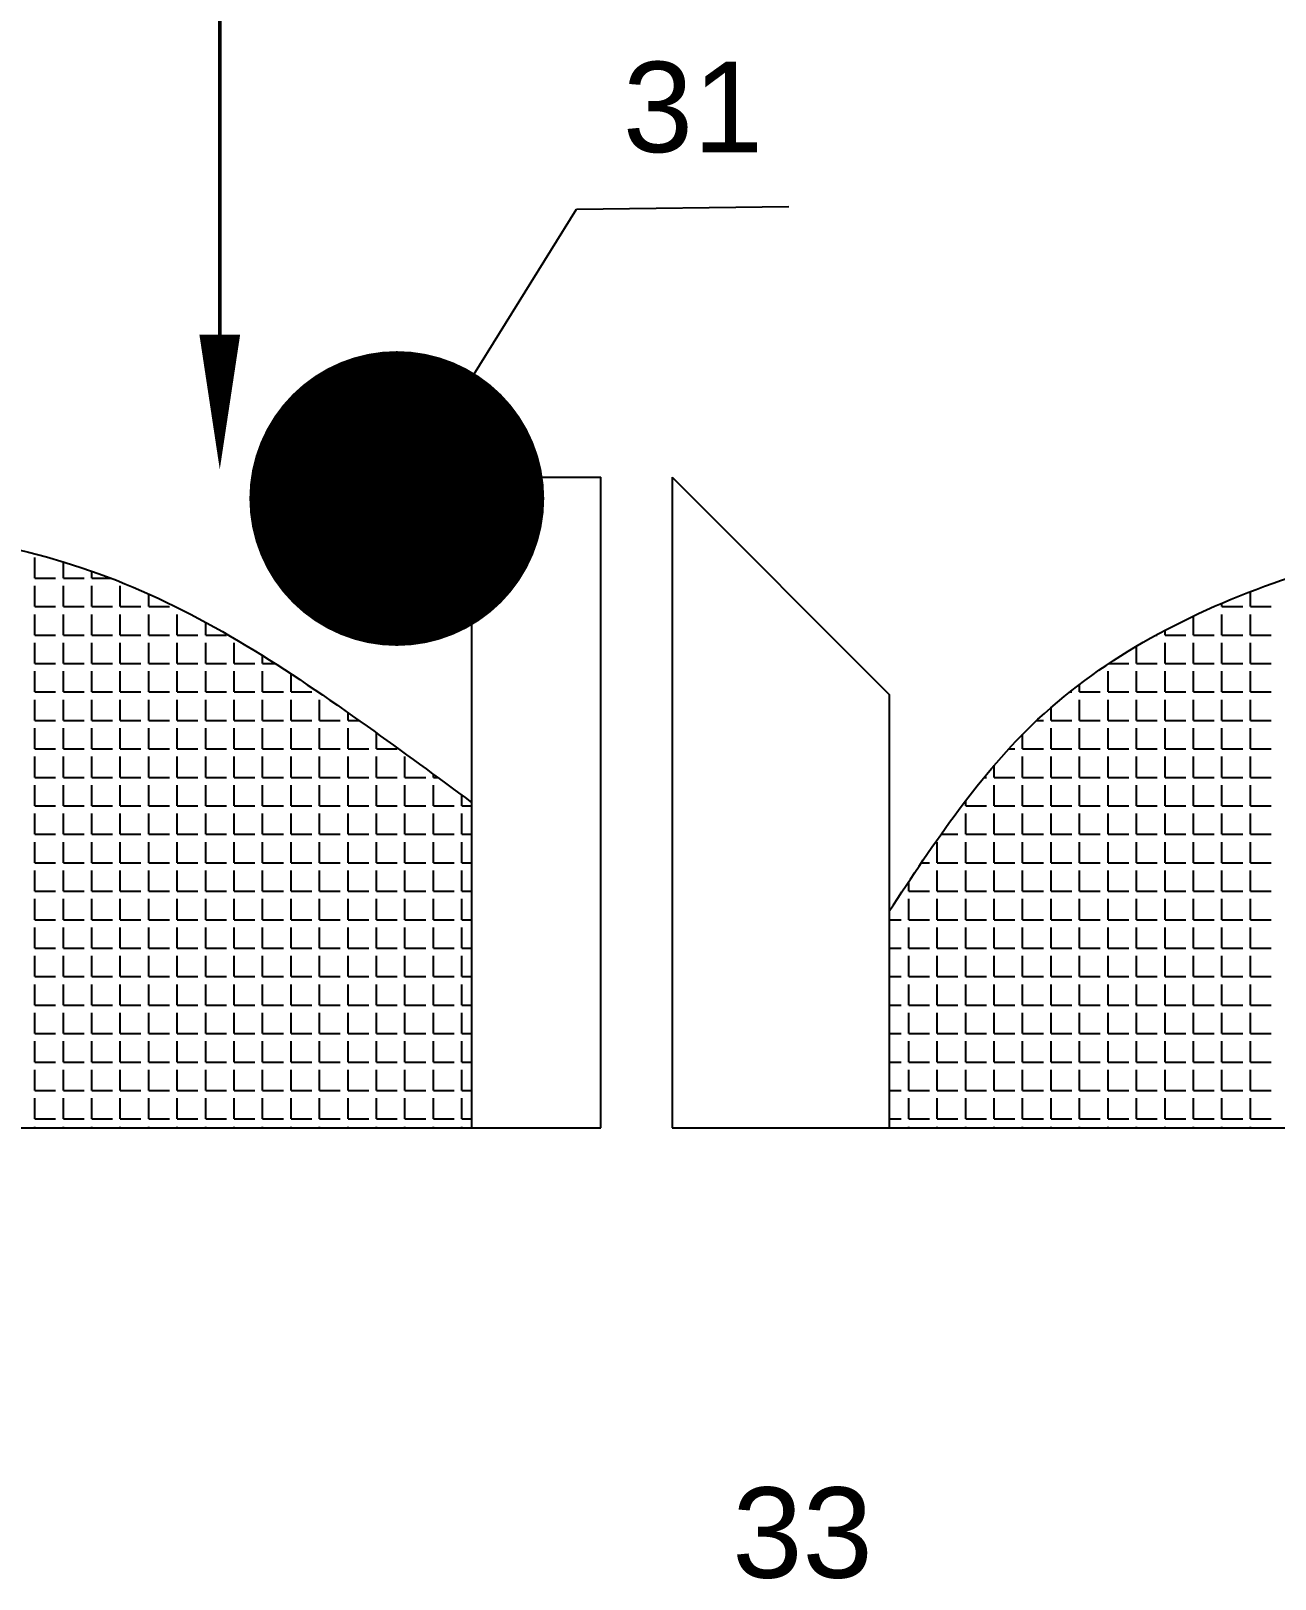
# Model space of a CAD drawing. Header units: millimetres. Extents: x 3322 to 3742, y 971 to 1565.
# Drawn here: x 3549.72 to 3581.37, y 1055.64 to 1095.03 of the extents above; entities that cross this region are included whole.
import ezdxf

# ---------------------------------------------------------------- set-up
doc = ezdxf.new("R2010")
doc.units = ezdxf.units.MM
doc.layers.add('设备', color=7, linetype='Continuous')
doc.layers.add('设备连接线', color=7, linetype='Continuous', lineweight=50)
doc.styles.get("Standard").update_dxf_attribs({"font": 'arial.ttf'})
doc.dimstyles.new('ISO-25', dxfattribs={"dimtxt": 2.5, "dimasz": 2.5, "dimexe": 1.25, "dimexo": 0.625, "dimtad": 1, "dimtxsty": 'Standard', "dimcen": 2.5, "dimadec": 0, "dimazin": 0, "dimtfac": 1, "dimtmove": 0, "dimatfit": 3, "dimfxl": 1, "dimarcsym": 0})

msp = doc.modelspace()

# ---------------------------------------------------------------- hatches: boundary and pattern name
at = {"layer": '设备'}
h = msp.add_hatch(color=256, dxfattribs=at)
edge = h.paths.add_edge_path()
edge.add_arc((3559.033, 1083.141), 0.167, 0, 360)

# ---------------------------------------------------------------- linework, layer by layer
at = {"layer": '设备', "ltscale": 0.5}
for p, q in [((3563.6, 1090.491), (3568.998, 1090.558)), ((3560.93, 1083.678), (3564.219, 1083.678))]:
    msp.add_line(p, q, dxfattribs=at)
at = {"layer": '设备'}
for p, q in [((3560.93, 1083.678), (3560.93, 1067.121)), ((3564.219, 1067.121), (3564.219, 1083.678)), ((3566.03, 1083.678), (3566.03, 1067.121)), ((3566.03, 1083.678), (3571.555, 1078.146)), ((3549.823, 1081.107), (3549.823, 1081.634)), ((3550.548, 1081.107), (3550.548, 1081.522)), ((3551.272, 1081.107), (3551.272, 1081.285)), ((3549.823, 1081.107), (3550.35, 1081.107)), ((3549.823, 1080.383), (3549.823, 1080.909)), ((3550.548, 1081.107), (3551.074, 1081.107)), ((3550.548, 1080.383), (3550.548, 1080.909)), ((3551.272, 1081.107), (3551.758, 1081.107)), ((3551.272, 1080.383), (3551.272, 1080.909)), ((3551.996, 1080.383), (3551.996, 1080.909)), ((3552.72, 1080.383), (3552.72, 1080.705)), ((3580.018, 1080.383), (3580.018, 1080.47)), ((3580.743, 1080.383), (3580.743, 1080.763)), ((3549.823, 1080.383), (3550.35, 1080.383)), ((3549.823, 1079.658), (3549.823, 1080.185)), ((3550.548, 1080.383), (3551.074, 1080.383)), ((3550.548, 1079.658), (3550.548, 1080.185)), ((3551.272, 1080.383), (3551.798, 1080.383)), ((3551.272, 1079.658), (3551.272, 1080.185)), ((3551.996, 1080.383), (3552.523, 1080.383)), ((3551.996, 1079.658), (3551.996, 1080.185)), ((3552.72, 1080.383), (3553.247, 1080.383)), ((3552.72, 1079.658), (3552.72, 1080.185)), ((3553.444, 1079.658), (3553.444, 1080.185)), ((3579.294, 1079.658), (3579.294, 1080.144)), ((3579.817, 1080.383), (3579.821, 1080.383)), ((3580.018, 1080.383), (3580.545, 1080.383)), ((3580.018, 1079.658), (3580.018, 1080.185)), ((3580.743, 1080.383), (3581.269, 1080.383)), ((3580.743, 1079.658), (3580.743, 1080.185)), ((3549.823, 1079.658), (3550.35, 1079.658)), ((3550.548, 1079.658), (3551.074, 1079.658)), ((3551.272, 1079.658), (3551.798, 1079.658)), ((3551.996, 1079.658), (3552.523, 1079.658)), ((3552.72, 1079.658), (3553.247, 1079.658)), ((3553.444, 1079.658), (3553.971, 1079.658)), ((3554.169, 1079.658), (3554.169, 1079.982)), ((3554.169, 1079.658), (3554.695, 1079.658)), ((3578.342, 1079.658), (3578.372, 1079.658)), ((3578.57, 1079.658), (3578.57, 1079.781)), ((3578.57, 1079.658), (3579.097, 1079.658)), ((3579.294, 1079.658), (3579.821, 1079.658)), ((3580.018, 1079.658), (3580.545, 1079.658)), ((3580.743, 1079.658), (3581.269, 1079.658)), ((3549.823, 1078.934), (3549.823, 1079.461)), ((3550.548, 1078.934), (3550.548, 1079.461)), ((3551.272, 1078.934), (3551.272, 1079.461)), ((3551.996, 1078.934), (3551.996, 1079.461)), ((3552.72, 1078.934), (3552.72, 1079.461)), ((3553.444, 1078.934), (3553.444, 1079.461)), ((3554.169, 1078.934), (3554.169, 1079.461)), ((3554.893, 1078.934), (3554.893, 1079.461)), ((3577.846, 1078.934), (3577.846, 1079.376)), ((3578.57, 1078.934), (3578.57, 1079.461)), ((3579.294, 1078.934), (3579.294, 1079.461)), ((3580.018, 1078.934), (3580.018, 1079.461)), ((3580.743, 1078.934), (3580.743, 1079.461)), ((3549.823, 1078.934), (3550.35, 1078.934)), ((3550.548, 1078.934), (3551.074, 1078.934)), ((3551.272, 1078.934), (3551.798, 1078.934)), ((3551.996, 1078.934), (3552.523, 1078.934)), ((3552.72, 1078.934), (3553.247, 1078.934)), ((3553.444, 1078.934), (3553.971, 1078.934)), ((3554.169, 1078.934), (3554.695, 1078.934)), ((3554.893, 1078.934), (3555.419, 1078.934)), ((3555.617, 1078.934), (3555.617, 1079.134)), ((3555.617, 1078.934), (3555.933, 1078.934)), ((3577.141, 1078.934), (3577.648, 1078.934)), ((3577.846, 1078.934), (3578.372, 1078.934)), ((3578.57, 1078.934), (3579.097, 1078.934)), ((3579.294, 1078.934), (3579.821, 1078.934)), ((3580.018, 1078.934), (3580.545, 1078.934)), ((3580.743, 1078.934), (3581.269, 1078.934)), ((3549.823, 1078.21), (3549.823, 1078.737)), ((3550.548, 1078.21), (3550.548, 1078.737)), ((3551.272, 1078.21), (3551.272, 1078.737)), ((3551.996, 1078.21), (3551.996, 1078.737)), ((3552.72, 1078.21), (3552.72, 1078.737)), ((3553.444, 1078.21), (3553.444, 1078.737)), ((3554.169, 1078.21), (3554.169, 1078.737)), ((3554.893, 1078.21), (3554.893, 1078.737)), ((3555.617, 1078.21), (3555.617, 1078.737)), ((3556.341, 1078.21), (3556.341, 1078.67)), ((3577.122, 1078.21), (3577.122, 1078.737)), ((3577.846, 1078.21), (3577.846, 1078.737)), ((3578.57, 1078.21), (3578.57, 1078.737)), ((3579.294, 1078.21), (3579.294, 1078.737)), ((3580.018, 1078.21), (3580.018, 1078.737)), ((3580.743, 1078.21), (3580.743, 1078.737)), ((3549.823, 1078.21), (3550.35, 1078.21)), ((3550.548, 1078.21), (3551.074, 1078.21)), ((3551.272, 1078.21), (3551.798, 1078.21)), ((3551.996, 1078.21), (3552.523, 1078.21)), ((3552.72, 1078.21), (3553.247, 1078.21)), ((3553.444, 1078.21), (3553.971, 1078.21)), ((3554.169, 1078.21), (3554.695, 1078.21)), ((3554.893, 1078.21), (3555.419, 1078.21)), ((3555.617, 1078.21), (3556.144, 1078.21)), ((3556.341, 1078.21), (3556.868, 1078.21)), ((3571.555, 1078.146), (3571.555, 1067.121)), ((3576.145, 1078.21), (3576.2, 1078.21)), ((3576.397, 1078.21), (3576.397, 1078.406)), ((3576.397, 1078.21), (3576.924, 1078.21)), ((3577.122, 1078.21), (3577.648, 1078.21)), ((3577.846, 1078.21), (3578.372, 1078.21)), ((3578.57, 1078.21), (3579.097, 1078.21)), ((3579.294, 1078.21), (3579.821, 1078.21)), ((3580.018, 1078.21), (3580.545, 1078.21)), ((3580.743, 1078.21), (3581.269, 1078.21)), ((3549.823, 1077.486), (3549.823, 1078.012)), ((3550.548, 1077.486), (3550.548, 1078.012)), ((3551.272, 1077.486), (3551.272, 1078.012)), ((3551.996, 1077.486), (3551.996, 1078.012)), ((3552.72, 1077.486), (3552.72, 1078.012)), ((3553.444, 1077.486), (3553.444, 1078.012)), ((3554.169, 1077.486), (3554.169, 1078.012)), ((3554.893, 1077.486), (3554.893, 1078.012)), ((3555.617, 1077.486), (3555.617, 1078.012)), ((3556.341, 1077.486), (3556.341, 1078.012)), ((3557.065, 1077.486), (3557.065, 1078.012)), ((3557.79, 1077.486), (3557.79, 1077.681)), ((3575.673, 1077.486), (3575.673, 1077.817)), ((3576.397, 1077.486), (3576.397, 1078.012)), ((3577.122, 1077.486), (3577.122, 1078.012)), ((3577.846, 1077.486), (3577.846, 1078.012)), ((3578.57, 1077.486), (3578.57, 1078.012)), ((3579.294, 1077.486), (3579.294, 1078.012)), ((3580.018, 1077.486), (3580.018, 1078.012)), ((3580.743, 1077.486), (3580.743, 1078.012)), ((3549.823, 1077.486), (3550.35, 1077.486)), ((3549.823, 1076.762), (3549.823, 1077.288)), ((3550.548, 1077.486), (3551.074, 1077.486)), ((3550.548, 1076.762), (3550.548, 1077.288)), ((3551.272, 1077.486), (3551.798, 1077.486)), ((3551.272, 1076.762), (3551.272, 1077.288)), ((3551.996, 1077.486), (3552.523, 1077.486)), ((3551.996, 1076.762), (3551.996, 1077.288)), ((3552.72, 1077.486), (3553.247, 1077.486)), ((3552.72, 1076.762), (3552.72, 1077.288)), ((3553.444, 1077.486), (3553.971, 1077.486)), ((3553.444, 1076.762), (3553.444, 1077.288)), ((3554.169, 1077.486), (3554.695, 1077.486)), ((3554.169, 1076.762), (3554.169, 1077.288)), ((3554.893, 1077.486), (3555.419, 1077.486)), ((3554.893, 1076.762), (3554.893, 1077.288)), ((3555.617, 1077.486), (3556.144, 1077.486)), ((3555.617, 1076.762), (3555.617, 1077.288)), ((3556.341, 1077.486), (3556.868, 1077.486)), ((3556.341, 1076.762), (3556.341, 1077.288)), ((3557.065, 1077.486), (3557.592, 1077.486)), ((3557.065, 1076.762), (3557.065, 1077.288)), ((3557.79, 1077.486), (3558.066, 1077.486)), ((3557.79, 1076.762), (3557.79, 1077.288)), ((3575.307, 1077.486), (3575.476, 1077.486)), ((3575.673, 1077.486), (3576.2, 1077.486)), ((3575.673, 1076.762), (3575.673, 1077.288)), ((3576.397, 1077.486), (3576.924, 1077.486)), ((3576.397, 1076.762), (3576.397, 1077.288)), ((3577.122, 1077.486), (3577.648, 1077.486)), ((3577.122, 1076.762), (3577.122, 1077.288)), ((3577.846, 1077.486), (3578.372, 1077.486)), ((3577.846, 1076.762), (3577.846, 1077.288)), ((3578.57, 1077.486), (3579.097, 1077.486)), ((3578.57, 1076.762), (3578.57, 1077.288)), ((3579.294, 1077.486), (3579.821, 1077.486)), ((3579.294, 1076.762), (3579.294, 1077.288)), ((3580.018, 1077.486), (3580.545, 1077.486)), ((3580.018, 1076.762), (3580.018, 1077.288)), ((3580.743, 1077.486), (3581.269, 1077.486)), ((3580.743, 1076.762), (3580.743, 1077.288)), ((3558.514, 1076.762), (3558.514, 1077.166)), ((3574.949, 1076.762), (3574.949, 1077.135)), ((3549.823, 1076.762), (3550.35, 1076.762)), ((3549.823, 1076.037), (3549.823, 1076.564)), ((3550.548, 1076.762), (3551.074, 1076.762)), ((3550.548, 1076.037), (3550.548, 1076.564)), ((3551.272, 1076.762), (3551.798, 1076.762)), ((3551.272, 1076.037), (3551.272, 1076.564)), ((3551.996, 1076.762), (3552.523, 1076.762)), ((3551.996, 1076.037), (3551.996, 1076.564)), ((3552.72, 1076.762), (3553.247, 1076.762)), ((3552.72, 1076.037), (3552.72, 1076.564)), ((3553.444, 1076.762), (3553.971, 1076.762)), ((3553.444, 1076.037), (3553.444, 1076.564)), ((3554.169, 1076.762), (3554.695, 1076.762)), ((3554.169, 1076.037), (3554.169, 1076.564)), ((3554.893, 1076.762), (3555.419, 1076.762)), ((3554.893, 1076.037), (3554.893, 1076.564)), ((3555.617, 1076.762), (3556.144, 1076.762)), ((3555.617, 1076.037), (3555.617, 1076.564)), ((3556.341, 1076.762), (3556.868, 1076.762)), ((3556.341, 1076.037), (3556.341, 1076.564)), ((3557.065, 1076.762), (3557.592, 1076.762)), ((3557.065, 1076.037), (3557.065, 1076.564)), ((3557.79, 1076.762), (3558.316, 1076.762)), ((3557.79, 1076.037), (3557.79, 1076.564)), ((3558.514, 1076.762), (3559.04, 1076.762)), ((3558.514, 1076.037), (3558.514, 1076.564)), ((3559.238, 1076.037), (3559.238, 1076.564)), ((3574.594, 1076.762), (3574.751, 1076.762)), ((3574.949, 1076.762), (3575.476, 1076.762)), ((3574.949, 1076.037), (3574.949, 1076.564)), ((3575.673, 1076.762), (3576.2, 1076.762)), ((3575.673, 1076.037), (3575.673, 1076.564)), ((3576.397, 1076.762), (3576.924, 1076.762)), ((3576.397, 1076.037), (3576.397, 1076.564)), ((3577.122, 1076.762), (3577.648, 1076.762)), ((3577.122, 1076.037), (3577.122, 1076.564)), ((3577.846, 1076.762), (3578.372, 1076.762)), ((3577.846, 1076.037), (3577.846, 1076.564)), ((3578.57, 1076.762), (3579.097, 1076.762)), ((3578.57, 1076.037), (3578.57, 1076.564)), ((3579.294, 1076.762), (3579.821, 1076.762)), ((3579.294, 1076.037), (3579.294, 1076.564)), ((3580.018, 1076.762), (3580.545, 1076.762)), ((3580.018, 1076.037), (3580.018, 1076.564)), ((3580.743, 1076.762), (3581.269, 1076.762)), ((3580.743, 1076.037), (3580.743, 1076.564)), ((3559.962, 1076.037), (3559.962, 1076.112)), ((3574.225, 1076.037), (3574.225, 1076.345)), ((3549.823, 1076.037), (3550.35, 1076.037)), ((3549.823, 1075.313), (3549.823, 1075.84)), ((3550.548, 1076.037), (3551.074, 1076.037)), ((3550.548, 1075.313), (3550.548, 1075.84)), ((3551.272, 1076.037), (3551.798, 1076.037)), ((3551.272, 1075.313), (3551.272, 1075.84)), ((3551.996, 1076.037), (3552.523, 1076.037)), ((3551.996, 1075.313), (3551.996, 1075.84)), ((3552.72, 1076.037), (3553.247, 1076.037)), ((3552.72, 1075.313), (3552.72, 1075.84)), ((3553.444, 1076.037), (3553.971, 1076.037)), ((3553.444, 1075.313), (3553.444, 1075.84)), ((3554.169, 1076.037), (3554.695, 1076.037)), ((3554.169, 1075.313), (3554.169, 1075.84)), ((3554.893, 1076.037), (3555.419, 1076.037)), ((3554.893, 1075.313), (3554.893, 1075.84)), ((3555.617, 1076.037), (3556.144, 1076.037)), ((3555.617, 1075.313), (3555.617, 1075.84)), ((3556.341, 1076.037), (3556.868, 1076.037)), ((3556.341, 1075.313), (3556.341, 1075.84)), ((3557.065, 1076.037), (3557.592, 1076.037)), ((3557.065, 1075.313), (3557.065, 1075.84)), ((3557.79, 1076.037), (3558.316, 1076.037)), ((3557.79, 1075.313), (3557.79, 1075.84)), ((3558.514, 1076.037), (3559.04, 1076.037)), ((3558.514, 1075.313), (3558.514, 1075.84)), ((3559.238, 1076.037), (3559.765, 1076.037)), ((3559.238, 1075.313), (3559.238, 1075.84)), ((3559.962, 1076.037), (3560.064, 1076.037)), ((3559.962, 1075.313), (3559.962, 1075.84)), ((3573.967, 1076.037), (3574.027, 1076.037)), ((3574.225, 1076.037), (3574.751, 1076.037)), ((3574.225, 1075.313), (3574.225, 1075.84)), ((3574.949, 1076.037), (3575.476, 1076.037)), ((3574.949, 1075.313), (3574.949, 1075.84)), ((3575.673, 1076.037), (3576.2, 1076.037)), ((3575.673, 1075.313), (3575.673, 1075.84)), ((3576.397, 1076.037), (3576.924, 1076.037)), ((3576.397, 1075.313), (3576.397, 1075.84)), ((3577.122, 1076.037), (3577.648, 1076.037)), ((3577.122, 1075.313), (3577.122, 1075.84)), ((3577.846, 1076.037), (3578.372, 1076.037)), ((3577.846, 1075.313), (3577.846, 1075.84)), ((3578.57, 1076.037), (3579.097, 1076.037)), ((3578.57, 1075.313), (3578.57, 1075.84)), ((3579.294, 1076.037), (3579.821, 1076.037)), ((3579.294, 1075.313), (3579.294, 1075.84)), ((3580.018, 1076.037), (3580.545, 1076.037)), ((3580.018, 1075.313), (3580.018, 1075.84)), ((3580.743, 1076.037), (3581.269, 1076.037)), ((3580.743, 1075.313), (3580.743, 1075.84)), ((3549.823, 1075.313), (3550.35, 1075.313)), ((3550.548, 1075.313), (3551.074, 1075.313)), ((3551.272, 1075.313), (3551.798, 1075.313)), ((3551.996, 1075.313), (3552.523, 1075.313)), ((3552.72, 1075.313), (3553.247, 1075.313)), ((3553.444, 1075.313), (3553.971, 1075.313)), ((3554.169, 1075.313), (3554.695, 1075.313)), ((3554.893, 1075.313), (3555.419, 1075.313)), ((3555.617, 1075.313), (3556.144, 1075.313)), ((3556.341, 1075.313), (3556.868, 1075.313)), ((3557.065, 1075.313), (3557.592, 1075.313)), ((3557.79, 1075.313), (3558.316, 1075.313)), ((3558.514, 1075.313), (3559.04, 1075.313)), ((3559.238, 1075.313), (3559.765, 1075.313)), ((3559.962, 1075.313), (3560.489, 1075.313)), ((3560.686, 1075.313), (3560.686, 1075.579)), ((3560.686, 1075.313), (3560.93, 1075.313)), ((3573.501, 1075.313), (3573.501, 1075.447)), ((3573.501, 1075.313), (3574.027, 1075.313)), ((3574.225, 1075.313), (3574.751, 1075.313)), ((3574.949, 1075.313), (3575.476, 1075.313)), ((3575.673, 1075.313), (3576.2, 1075.313)), ((3576.397, 1075.313), (3576.924, 1075.313)), ((3577.122, 1075.313), (3577.648, 1075.313)), ((3577.846, 1075.313), (3578.372, 1075.313)), ((3578.57, 1075.313), (3579.097, 1075.313)), ((3579.294, 1075.313), (3579.821, 1075.313)), ((3580.018, 1075.313), (3580.545, 1075.313)), ((3580.743, 1075.313), (3581.269, 1075.313)), ((3549.823, 1074.589), (3549.823, 1075.116)), ((3550.548, 1074.589), (3550.548, 1075.116)), ((3551.272, 1074.589), (3551.272, 1075.116)), ((3551.996, 1074.589), (3551.996, 1075.116)), ((3552.72, 1074.589), (3552.72, 1075.116)), ((3553.444, 1074.589), (3553.444, 1075.116)), ((3554.169, 1074.589), (3554.169, 1075.116)), ((3554.893, 1074.589), (3554.893, 1075.116)), ((3555.617, 1074.589), (3555.617, 1075.116)), ((3556.341, 1074.589), (3556.341, 1075.116)), ((3557.065, 1074.589), (3557.065, 1075.116)), ((3557.79, 1074.589), (3557.79, 1075.116)), ((3558.514, 1074.589), (3558.514, 1075.116)), ((3559.238, 1074.589), (3559.238, 1075.116)), ((3559.962, 1074.589), (3559.962, 1075.116)), ((3560.686, 1074.589), (3560.686, 1075.116)), ((3573.501, 1074.589), (3573.501, 1075.116)), ((3574.225, 1074.589), (3574.225, 1075.116)), ((3574.949, 1074.589), (3574.949, 1075.116)), ((3575.673, 1074.589), (3575.673, 1075.116)), ((3576.397, 1074.589), (3576.397, 1075.116)), ((3577.122, 1074.589), (3577.122, 1075.116)), ((3577.846, 1074.589), (3577.846, 1075.116)), ((3578.57, 1074.589), (3578.57, 1075.116)), ((3579.294, 1074.589), (3579.294, 1075.116)), ((3580.018, 1074.589), (3580.018, 1075.116)), ((3580.743, 1074.589), (3580.743, 1075.116)), ((3549.823, 1074.589), (3550.35, 1074.589)), ((3550.548, 1074.589), (3551.074, 1074.589)), ((3551.272, 1074.589), (3551.798, 1074.589)), ((3551.996, 1074.589), (3552.523, 1074.589)), ((3552.72, 1074.589), (3553.247, 1074.589)), ((3553.444, 1074.589), (3553.971, 1074.589)), ((3554.169, 1074.589), (3554.695, 1074.589)), ((3554.893, 1074.589), (3555.419, 1074.589)), ((3555.617, 1074.589), (3556.144, 1074.589)), ((3556.341, 1074.589), (3556.868, 1074.589)), ((3557.065, 1074.589), (3557.592, 1074.589)), ((3557.79, 1074.589), (3558.316, 1074.589)), ((3558.514, 1074.589), (3559.04, 1074.589)), ((3559.238, 1074.589), (3559.765, 1074.589)), ((3559.962, 1074.589), (3560.489, 1074.589)), ((3560.686, 1074.589), (3560.93, 1074.589)), ((3572.873, 1074.589), (3573.303, 1074.589)), ((3573.501, 1074.589), (3574.027, 1074.589)), ((3574.225, 1074.589), (3574.751, 1074.589)), ((3574.949, 1074.589), (3575.476, 1074.589)), ((3575.673, 1074.589), (3576.2, 1074.589)), ((3576.397, 1074.589), (3576.924, 1074.589)), ((3577.122, 1074.589), (3577.648, 1074.589)), ((3577.846, 1074.589), (3578.372, 1074.589)), ((3578.57, 1074.589), (3579.097, 1074.589)), ((3579.294, 1074.589), (3579.821, 1074.589)), ((3580.018, 1074.589), (3580.545, 1074.589)), ((3580.743, 1074.589), (3581.269, 1074.589)), ((3549.823, 1073.865), (3549.823, 1074.391)), ((3550.548, 1073.865), (3550.548, 1074.391)), ((3551.272, 1073.865), (3551.272, 1074.391)), ((3551.996, 1073.865), (3551.996, 1074.391)), ((3552.72, 1073.865), (3552.72, 1074.391)), ((3553.444, 1073.865), (3553.444, 1074.391)), ((3554.169, 1073.865), (3554.169, 1074.391)), ((3554.893, 1073.865), (3554.893, 1074.391)), ((3555.617, 1073.865), (3555.617, 1074.391)), ((3556.341, 1073.865), (3556.341, 1074.391)), ((3557.065, 1073.865), (3557.065, 1074.391)), ((3557.79, 1073.865), (3557.79, 1074.391)), ((3558.514, 1073.865), (3558.514, 1074.391)), ((3559.238, 1073.865), (3559.238, 1074.391)), ((3559.962, 1073.865), (3559.962, 1074.391)), ((3560.686, 1073.865), (3560.686, 1074.391)), ((3572.776, 1073.865), (3572.776, 1074.391)), ((3573.501, 1073.865), (3573.501, 1074.391)), ((3574.225, 1073.865), (3574.225, 1074.391)), ((3574.949, 1073.865), (3574.949, 1074.391)), ((3575.673, 1073.865), (3575.673, 1074.391)), ((3576.397, 1073.865), (3576.397, 1074.391)), ((3577.122, 1073.865), (3577.122, 1074.391)), ((3577.846, 1073.865), (3577.846, 1074.391)), ((3578.57, 1073.865), (3578.57, 1074.391)), ((3579.294, 1073.865), (3579.294, 1074.391)), ((3580.018, 1073.865), (3580.018, 1074.391)), ((3580.743, 1073.865), (3580.743, 1074.391)), ((3549.823, 1073.865), (3550.35, 1073.865)), ((3550.548, 1073.865), (3551.074, 1073.865)), ((3551.272, 1073.865), (3551.798, 1073.865)), ((3551.996, 1073.865), (3552.523, 1073.865)), ((3552.72, 1073.865), (3553.247, 1073.865)), ((3553.444, 1073.865), (3553.971, 1073.865)), ((3554.169, 1073.865), (3554.695, 1073.865)), ((3554.893, 1073.865), (3555.419, 1073.865)), ((3555.617, 1073.865), (3556.144, 1073.865)), ((3556.341, 1073.865), (3556.868, 1073.865)), ((3557.065, 1073.865), (3557.592, 1073.865)), ((3557.79, 1073.865), (3558.316, 1073.865)), ((3558.514, 1073.865), (3559.04, 1073.865)), ((3559.238, 1073.865), (3559.765, 1073.865)), ((3559.962, 1073.865), (3560.489, 1073.865)), ((3560.686, 1073.865), (3560.93, 1073.865)), ((3572.373, 1073.865), (3572.579, 1073.865)), ((3572.776, 1073.865), (3573.303, 1073.865)), ((3573.501, 1073.865), (3574.027, 1073.865)), ((3574.225, 1073.865), (3574.751, 1073.865)), ((3574.949, 1073.865), (3575.476, 1073.865)), ((3575.673, 1073.865), (3576.2, 1073.865)), ((3576.397, 1073.865), (3576.924, 1073.865)), ((3577.122, 1073.865), (3577.648, 1073.865)), ((3577.846, 1073.865), (3578.372, 1073.865)), ((3578.57, 1073.865), (3579.097, 1073.865)), ((3579.294, 1073.865), (3579.821, 1073.865)), ((3580.018, 1073.865), (3580.545, 1073.865)), ((3580.743, 1073.865), (3581.269, 1073.865)), ((3549.823, 1073.141), (3549.823, 1073.667)), ((3550.548, 1073.141), (3550.548, 1073.667)), ((3551.272, 1073.141), (3551.272, 1073.667)), ((3551.996, 1073.141), (3551.996, 1073.667)), ((3552.72, 1073.141), (3552.72, 1073.667)), ((3553.444, 1073.141), (3553.444, 1073.667)), ((3554.169, 1073.141), (3554.169, 1073.667)), ((3554.893, 1073.141), (3554.893, 1073.667)), ((3555.617, 1073.141), (3555.617, 1073.667)), ((3556.341, 1073.141), (3556.341, 1073.667)), ((3557.065, 1073.141), (3557.065, 1073.667)), ((3557.79, 1073.141), (3557.79, 1073.667)), ((3558.514, 1073.141), (3558.514, 1073.667)), ((3559.238, 1073.141), (3559.238, 1073.667)), ((3559.962, 1073.141), (3559.962, 1073.667)), ((3560.686, 1073.141), (3560.686, 1073.667)), ((3572.052, 1073.141), (3572.052, 1073.386)), ((3572.776, 1073.141), (3572.776, 1073.667)), ((3573.501, 1073.141), (3573.501, 1073.667)), ((3574.225, 1073.141), (3574.225, 1073.667)), ((3574.949, 1073.141), (3574.949, 1073.667)), ((3575.673, 1073.141), (3575.673, 1073.667)), ((3576.397, 1073.141), (3576.397, 1073.667)), ((3577.122, 1073.141), (3577.122, 1073.667)), ((3577.846, 1073.141), (3577.846, 1073.667)), ((3578.57, 1073.141), (3578.57, 1073.667)), ((3579.294, 1073.141), (3579.294, 1073.667)), ((3580.018, 1073.141), (3580.018, 1073.667)), ((3580.743, 1073.141), (3580.743, 1073.667)), ((3549.823, 1073.141), (3550.35, 1073.141)), ((3549.823, 1072.416), (3549.823, 1072.943)), ((3550.548, 1073.141), (3551.074, 1073.141)), ((3550.548, 1072.416), (3550.548, 1072.943)), ((3551.272, 1073.141), (3551.798, 1073.141)), ((3551.272, 1072.416), (3551.272, 1072.943)), ((3551.996, 1073.141), (3552.523, 1073.141)), ((3551.996, 1072.416), (3551.996, 1072.943)), ((3552.72, 1073.141), (3553.247, 1073.141)), ((3552.72, 1072.416), (3552.72, 1072.943)), ((3553.444, 1073.141), (3553.971, 1073.141)), ((3553.444, 1072.416), (3553.444, 1072.943)), ((3554.169, 1073.141), (3554.695, 1073.141)), ((3554.169, 1072.416), (3554.169, 1072.943)), ((3554.893, 1073.141), (3555.419, 1073.141)), ((3554.893, 1072.416), (3554.893, 1072.943)), ((3555.617, 1073.141), (3556.144, 1073.141)), ((3555.617, 1072.416), (3555.617, 1072.943)), ((3556.341, 1073.141), (3556.868, 1073.141)), ((3556.341, 1072.416), (3556.341, 1072.943)), ((3557.065, 1073.141), (3557.592, 1073.141)), ((3557.065, 1072.416), (3557.065, 1072.943)), ((3557.79, 1073.141), (3558.316, 1073.141)), ((3557.79, 1072.416), (3557.79, 1072.943)), ((3558.514, 1073.141), (3559.04, 1073.141)), ((3558.514, 1072.416), (3558.514, 1072.943)), ((3559.238, 1073.141), (3559.765, 1073.141)), ((3559.238, 1072.416), (3559.238, 1072.943)), ((3559.962, 1073.141), (3560.489, 1073.141)), ((3559.962, 1072.416), (3559.962, 1072.943)), ((3560.686, 1073.141), (3560.93, 1073.141)), ((3560.686, 1072.416), (3560.686, 1072.943)), ((3572.052, 1073.141), (3572.579, 1073.141)), ((3572.052, 1072.416), (3572.052, 1072.943)), ((3572.776, 1073.141), (3573.303, 1073.141)), ((3572.776, 1072.416), (3572.776, 1072.943)), ((3573.501, 1073.141), (3574.027, 1073.141)), ((3573.501, 1072.416), (3573.501, 1072.943)), ((3574.225, 1073.141), (3574.751, 1073.141)), ((3574.225, 1072.416), (3574.225, 1072.943)), ((3574.949, 1073.141), (3575.476, 1073.141)), ((3574.949, 1072.416), (3574.949, 1072.943)), ((3575.673, 1073.141), (3576.2, 1073.141)), ((3575.673, 1072.416), (3575.673, 1072.943)), ((3576.397, 1073.141), (3576.924, 1073.141)), ((3576.397, 1072.416), (3576.397, 1072.943)), ((3577.122, 1073.141), (3577.648, 1073.141)), ((3577.122, 1072.416), (3577.122, 1072.943)), ((3577.846, 1073.141), (3578.372, 1073.141)), ((3577.846, 1072.416), (3577.846, 1072.943)), ((3578.57, 1073.141), (3579.097, 1073.141)), ((3578.57, 1072.416), (3578.57, 1072.943)), ((3579.294, 1073.141), (3579.821, 1073.141)), ((3579.294, 1072.416), (3579.294, 1072.943)), ((3580.018, 1073.141), (3580.545, 1073.141)), ((3580.018, 1072.416), (3580.018, 1072.943)), ((3580.743, 1073.141), (3581.269, 1073.141)), ((3580.743, 1072.416), (3580.743, 1072.943)), ((3549.823, 1072.416), (3550.35, 1072.416)), ((3549.823, 1071.692), (3549.823, 1072.219)), ((3550.548, 1072.416), (3551.074, 1072.416)), ((3550.548, 1071.692), (3550.548, 1072.219)), ((3551.272, 1072.416), (3551.798, 1072.416)), ((3551.272, 1071.692), (3551.272, 1072.219)), ((3551.996, 1072.416), (3552.523, 1072.416)), ((3551.996, 1071.692), (3551.996, 1072.219)), ((3552.72, 1072.416), (3553.247, 1072.416)), ((3552.72, 1071.692), (3552.72, 1072.219)), ((3553.444, 1072.416), (3553.971, 1072.416)), ((3553.444, 1071.692), (3553.444, 1072.219)), ((3554.169, 1072.416), (3554.695, 1072.416)), ((3554.169, 1071.692), (3554.169, 1072.219)), ((3554.893, 1072.416), (3555.419, 1072.416)), ((3554.893, 1071.692), (3554.893, 1072.219)), ((3555.617, 1072.416), (3556.144, 1072.416)), ((3555.617, 1071.692), (3555.617, 1072.219)), ((3556.341, 1072.416), (3556.868, 1072.416)), ((3556.341, 1071.692), (3556.341, 1072.219)), ((3557.065, 1072.416), (3557.592, 1072.416)), ((3557.065, 1071.692), (3557.065, 1072.219)), ((3557.79, 1072.416), (3558.316, 1072.416)), ((3557.79, 1071.692), (3557.79, 1072.219)), ((3558.514, 1072.416), (3559.04, 1072.416)), ((3558.514, 1071.692), (3558.514, 1072.219)), ((3559.238, 1072.416), (3559.765, 1072.416)), ((3559.238, 1071.692), (3559.238, 1072.219)), ((3559.962, 1072.416), (3560.489, 1072.416)), ((3559.962, 1071.692), (3559.962, 1072.219)), ((3560.686, 1072.416), (3560.93, 1072.416)), ((3560.686, 1071.692), (3560.686, 1072.219)), ((3571.555, 1072.416), (3571.855, 1072.416)), ((3572.052, 1072.416), (3572.579, 1072.416)), ((3572.052, 1071.692), (3572.052, 1072.219)), ((3572.776, 1072.416), (3573.303, 1072.416)), ((3572.776, 1071.692), (3572.776, 1072.219)), ((3573.501, 1072.416), (3574.027, 1072.416)), ((3573.501, 1071.692), (3573.501, 1072.219)), ((3574.225, 1072.416), (3574.751, 1072.416)), ((3574.225, 1071.692), (3574.225, 1072.219)), ((3574.949, 1072.416), (3575.476, 1072.416)), ((3574.949, 1071.692), (3574.949, 1072.219)), ((3575.673, 1072.416), (3576.2, 1072.416)), ((3575.673, 1071.692), (3575.673, 1072.219)), ((3576.397, 1072.416), (3576.924, 1072.416)), ((3576.397, 1071.692), (3576.397, 1072.219)), ((3577.122, 1072.416), (3577.648, 1072.416)), ((3577.122, 1071.692), (3577.122, 1072.219)), ((3577.846, 1072.416), (3578.372, 1072.416)), ((3577.846, 1071.692), (3577.846, 1072.219)), ((3578.57, 1072.416), (3579.097, 1072.416)), ((3578.57, 1071.692), (3578.57, 1072.219)), ((3579.294, 1072.416), (3579.821, 1072.416)), ((3579.294, 1071.692), (3579.294, 1072.219)), ((3580.018, 1072.416), (3580.545, 1072.416)), ((3580.018, 1071.692), (3580.018, 1072.219)), ((3580.743, 1072.416), (3581.269, 1072.416)), ((3580.743, 1071.692), (3580.743, 1072.219)), ((3549.823, 1071.692), (3550.35, 1071.692)), ((3549.823, 1070.968), (3549.823, 1071.495)), ((3550.548, 1071.692), (3551.074, 1071.692)), ((3550.548, 1070.968), (3550.548, 1071.495)), ((3551.272, 1071.692), (3551.798, 1071.692)), ((3551.272, 1070.968), (3551.272, 1071.495)), ((3551.996, 1071.692), (3552.523, 1071.692)), ((3551.996, 1070.968), (3551.996, 1071.495)), ((3552.72, 1071.692), (3553.247, 1071.692)), ((3552.72, 1070.968), (3552.72, 1071.495)), ((3553.444, 1071.692), (3553.971, 1071.692)), ((3553.444, 1070.968), (3553.444, 1071.495)), ((3554.169, 1071.692), (3554.695, 1071.692)), ((3554.169, 1070.968), (3554.169, 1071.495)), ((3554.893, 1071.692), (3555.419, 1071.692)), ((3554.893, 1070.968), (3554.893, 1071.495)), ((3555.617, 1071.692), (3556.144, 1071.692)), ((3555.617, 1070.968), (3555.617, 1071.495)), ((3556.341, 1071.692), (3556.868, 1071.692)), ((3556.341, 1070.968), (3556.341, 1071.495)), ((3557.065, 1071.692), (3557.592, 1071.692)), ((3557.065, 1070.968), (3557.065, 1071.495)), ((3557.79, 1071.692), (3558.316, 1071.692)), ((3557.79, 1070.968), (3557.79, 1071.495)), ((3558.514, 1071.692), (3559.04, 1071.692)), ((3558.514, 1070.968), (3558.514, 1071.495)), ((3559.238, 1071.692), (3559.765, 1071.692)), ((3559.238, 1070.968), (3559.238, 1071.495)), ((3559.962, 1071.692), (3560.489, 1071.692)), ((3559.962, 1070.968), (3559.962, 1071.495)), ((3560.686, 1071.692), (3560.93, 1071.692)), ((3560.686, 1070.968), (3560.686, 1071.495)), ((3571.555, 1071.692), (3571.855, 1071.692)), ((3572.052, 1071.692), (3572.579, 1071.692)), ((3572.052, 1070.968), (3572.052, 1071.495)), ((3572.776, 1071.692), (3573.303, 1071.692)), ((3572.776, 1070.968), (3572.776, 1071.495)), ((3573.501, 1071.692), (3574.027, 1071.692)), ((3573.501, 1070.968), (3573.501, 1071.495)), ((3574.225, 1071.692), (3574.751, 1071.692)), ((3574.225, 1070.968), (3574.225, 1071.495)), ((3574.949, 1071.692), (3575.476, 1071.692)), ((3574.949, 1070.968), (3574.949, 1071.495)), ((3575.673, 1071.692), (3576.2, 1071.692)), ((3575.673, 1070.968), (3575.673, 1071.495)), ((3576.397, 1071.692), (3576.924, 1071.692)), ((3576.397, 1070.968), (3576.397, 1071.495)), ((3577.122, 1071.692), (3577.648, 1071.692)), ((3577.122, 1070.968), (3577.122, 1071.495)), ((3577.846, 1071.692), (3578.372, 1071.692)), ((3577.846, 1070.968), (3577.846, 1071.495)), ((3578.57, 1071.692), (3579.097, 1071.692)), ((3578.57, 1070.968), (3578.57, 1071.495)), ((3579.294, 1071.692), (3579.821, 1071.692)), ((3579.294, 1070.968), (3579.294, 1071.495)), ((3580.018, 1071.692), (3580.545, 1071.692)), ((3580.018, 1070.968), (3580.018, 1071.495)), ((3580.743, 1071.692), (3581.269, 1071.692)), ((3580.743, 1070.968), (3580.743, 1071.495)), ((3549.823, 1070.968), (3550.35, 1070.968)), ((3550.548, 1070.968), (3551.074, 1070.968)), ((3551.272, 1070.968), (3551.798, 1070.968)), ((3551.996, 1070.968), (3552.523, 1070.968)), ((3552.72, 1070.968), (3553.247, 1070.968)), ((3553.444, 1070.968), (3553.971, 1070.968)), ((3554.169, 1070.968), (3554.695, 1070.968)), ((3554.893, 1070.968), (3555.419, 1070.968)), ((3555.617, 1070.968), (3556.144, 1070.968)), ((3556.341, 1070.968), (3556.868, 1070.968)), ((3557.065, 1070.968), (3557.592, 1070.968)), ((3557.79, 1070.968), (3558.316, 1070.968)), ((3558.514, 1070.968), (3559.04, 1070.968)), ((3559.238, 1070.968), (3559.765, 1070.968)), ((3559.962, 1070.968), (3560.489, 1070.968)), ((3560.686, 1070.968), (3560.93, 1070.968)), ((3571.555, 1070.968), (3571.855, 1070.968)), ((3572.052, 1070.968), (3572.579, 1070.968)), ((3572.776, 1070.968), (3573.303, 1070.968)), ((3573.501, 1070.968), (3574.027, 1070.968)), ((3574.225, 1070.968), (3574.751, 1070.968)), ((3574.949, 1070.968), (3575.476, 1070.968)), ((3575.673, 1070.968), (3576.2, 1070.968)), ((3576.397, 1070.968), (3576.924, 1070.968)), ((3577.122, 1070.968), (3577.648, 1070.968)), ((3577.846, 1070.968), (3578.372, 1070.968)), ((3578.57, 1070.968), (3579.097, 1070.968)), ((3579.294, 1070.968), (3579.821, 1070.968)), ((3580.018, 1070.968), (3580.545, 1070.968)), ((3580.743, 1070.968), (3581.269, 1070.968)), ((3549.823, 1070.244), (3549.823, 1070.77)), ((3550.548, 1070.244), (3550.548, 1070.77)), ((3551.272, 1070.244), (3551.272, 1070.77)), ((3551.996, 1070.244), (3551.996, 1070.77)), ((3552.72, 1070.244), (3552.72, 1070.77)), ((3553.444, 1070.244), (3553.444, 1070.77)), ((3554.169, 1070.244), (3554.169, 1070.77)), ((3554.893, 1070.244), (3554.893, 1070.77)), ((3555.617, 1070.244), (3555.617, 1070.77)), ((3556.341, 1070.244), (3556.341, 1070.77)), ((3557.065, 1070.244), (3557.065, 1070.77)), ((3557.79, 1070.244), (3557.79, 1070.77)), ((3558.514, 1070.244), (3558.514, 1070.77)), ((3559.238, 1070.244), (3559.238, 1070.77)), ((3559.962, 1070.244), (3559.962, 1070.77)), ((3560.686, 1070.244), (3560.686, 1070.77)), ((3572.052, 1070.244), (3572.052, 1070.77)), ((3572.776, 1070.244), (3572.776, 1070.77)), ((3573.501, 1070.244), (3573.501, 1070.77)), ((3574.225, 1070.244), (3574.225, 1070.77)), ((3574.949, 1070.244), (3574.949, 1070.77)), ((3575.673, 1070.244), (3575.673, 1070.77)), ((3576.397, 1070.244), (3576.397, 1070.77)), ((3577.122, 1070.244), (3577.122, 1070.77)), ((3577.846, 1070.244), (3577.846, 1070.77)), ((3578.57, 1070.244), (3578.57, 1070.77)), ((3579.294, 1070.244), (3579.294, 1070.77)), ((3580.018, 1070.244), (3580.018, 1070.77)), ((3580.743, 1070.244), (3580.743, 1070.77)), ((3549.823, 1070.244), (3550.35, 1070.244)), ((3550.548, 1070.244), (3551.074, 1070.244)), ((3551.272, 1070.244), (3551.798, 1070.244)), ((3551.996, 1070.244), (3552.523, 1070.244)), ((3552.72, 1070.244), (3553.247, 1070.244)), ((3553.444, 1070.244), (3553.971, 1070.244)), ((3554.169, 1070.244), (3554.695, 1070.244)), ((3554.893, 1070.244), (3555.419, 1070.244)), ((3555.617, 1070.244), (3556.144, 1070.244)), ((3556.341, 1070.244), (3556.868, 1070.244)), ((3557.065, 1070.244), (3557.592, 1070.244)), ((3557.79, 1070.244), (3558.316, 1070.244)), ((3558.514, 1070.244), (3559.04, 1070.244)), ((3559.238, 1070.244), (3559.765, 1070.244)), ((3559.962, 1070.244), (3560.489, 1070.244)), ((3560.686, 1070.244), (3560.93, 1070.244)), ((3571.555, 1070.244), (3571.855, 1070.244)), ((3572.052, 1070.244), (3572.579, 1070.244)), ((3572.776, 1070.244), (3573.303, 1070.244)), ((3573.501, 1070.244), (3574.027, 1070.244)), ((3574.225, 1070.244), (3574.751, 1070.244)), ((3574.949, 1070.244), (3575.476, 1070.244)), ((3575.673, 1070.244), (3576.2, 1070.244)), ((3576.397, 1070.244), (3576.924, 1070.244)), ((3577.122, 1070.244), (3577.648, 1070.244)), ((3577.846, 1070.244), (3578.372, 1070.244)), ((3578.57, 1070.244), (3579.097, 1070.244)), ((3579.294, 1070.244), (3579.821, 1070.244)), ((3580.018, 1070.244), (3580.545, 1070.244)), ((3580.743, 1070.244), (3581.269, 1070.244)), ((3549.823, 1069.52), (3549.823, 1070.046)), ((3550.548, 1069.52), (3550.548, 1070.046)), ((3551.272, 1069.52), (3551.272, 1070.046)), ((3551.996, 1069.52), (3551.996, 1070.046)), ((3552.72, 1069.52), (3552.72, 1070.046)), ((3553.444, 1069.52), (3553.444, 1070.046)), ((3554.169, 1069.52), (3554.169, 1070.046)), ((3554.893, 1069.52), (3554.893, 1070.046)), ((3555.617, 1069.52), (3555.617, 1070.046)), ((3556.341, 1069.52), (3556.341, 1070.046)), ((3557.065, 1069.52), (3557.065, 1070.046)), ((3557.79, 1069.52), (3557.79, 1070.046)), ((3558.514, 1069.52), (3558.514, 1070.046)), ((3559.238, 1069.52), (3559.238, 1070.046)), ((3559.962, 1069.52), (3559.962, 1070.046)), ((3560.686, 1069.52), (3560.686, 1070.046)), ((3572.052, 1069.52), (3572.052, 1070.046)), ((3572.776, 1069.52), (3572.776, 1070.046)), ((3573.501, 1069.52), (3573.501, 1070.046)), ((3574.225, 1069.52), (3574.225, 1070.046)), ((3574.949, 1069.52), (3574.949, 1070.046)), ((3575.673, 1069.52), (3575.673, 1070.046)), ((3576.397, 1069.52), (3576.397, 1070.046)), ((3577.122, 1069.52), (3577.122, 1070.046)), ((3577.846, 1069.52), (3577.846, 1070.046)), ((3578.57, 1069.52), (3578.57, 1070.046)), ((3579.294, 1069.52), (3579.294, 1070.046)), ((3580.018, 1069.52), (3580.018, 1070.046)), ((3580.743, 1069.52), (3580.743, 1070.046)), ((3549.823, 1069.52), (3550.35, 1069.52)), ((3550.548, 1069.52), (3551.074, 1069.52)), ((3551.272, 1069.52), (3551.798, 1069.52)), ((3551.996, 1069.52), (3552.523, 1069.52)), ((3552.72, 1069.52), (3553.247, 1069.52)), ((3553.444, 1069.52), (3553.971, 1069.52)), ((3554.169, 1069.52), (3554.695, 1069.52)), ((3554.893, 1069.52), (3555.419, 1069.52)), ((3555.617, 1069.52), (3556.144, 1069.52)), ((3556.341, 1069.52), (3556.868, 1069.52)), ((3557.065, 1069.52), (3557.592, 1069.52)), ((3557.79, 1069.52), (3558.316, 1069.52)), ((3558.514, 1069.52), (3559.04, 1069.52)), ((3559.238, 1069.52), (3559.765, 1069.52)), ((3559.962, 1069.52), (3560.489, 1069.52)), ((3560.686, 1069.52), (3560.93, 1069.52)), ((3571.555, 1069.52), (3571.855, 1069.52)), ((3572.052, 1069.52), (3572.579, 1069.52)), ((3572.776, 1069.52), (3573.303, 1069.52)), ((3573.501, 1069.52), (3574.027, 1069.52)), ((3574.225, 1069.52), (3574.751, 1069.52)), ((3574.949, 1069.52), (3575.476, 1069.52)), ((3575.673, 1069.52), (3576.2, 1069.52)), ((3576.397, 1069.52), (3576.924, 1069.52)), ((3577.122, 1069.52), (3577.648, 1069.52)), ((3577.846, 1069.52), (3578.372, 1069.52)), ((3578.57, 1069.52), (3579.097, 1069.52)), ((3579.294, 1069.52), (3579.821, 1069.52)), ((3580.018, 1069.52), (3580.545, 1069.52)), ((3580.743, 1069.52), (3581.269, 1069.52)), ((3549.823, 1068.795), (3549.823, 1069.322)), ((3550.548, 1068.795), (3550.548, 1069.322)), ((3551.272, 1068.795), (3551.272, 1069.322)), ((3551.996, 1068.795), (3551.996, 1069.322)), ((3552.72, 1068.795), (3552.72, 1069.322)), ((3553.444, 1068.795), (3553.444, 1069.322)), ((3554.169, 1068.795), (3554.169, 1069.322)), ((3554.893, 1068.795), (3554.893, 1069.322)), ((3555.617, 1068.795), (3555.617, 1069.322)), ((3556.341, 1068.795), (3556.341, 1069.322)), ((3557.065, 1068.795), (3557.065, 1069.322)), ((3557.79, 1068.795), (3557.79, 1069.322)), ((3558.514, 1068.795), (3558.514, 1069.322)), ((3559.238, 1068.795), (3559.238, 1069.322)), ((3559.962, 1068.795), (3559.962, 1069.322)), ((3560.686, 1068.795), (3560.686, 1069.322)), ((3572.052, 1068.795), (3572.052, 1069.322)), ((3572.776, 1068.795), (3572.776, 1069.322)), ((3573.501, 1068.795), (3573.501, 1069.322)), ((3574.225, 1068.795), (3574.225, 1069.322)), ((3574.949, 1068.795), (3574.949, 1069.322)), ((3575.673, 1068.795), (3575.673, 1069.322)), ((3576.397, 1068.795), (3576.397, 1069.322)), ((3577.122, 1068.795), (3577.122, 1069.322)), ((3577.846, 1068.795), (3577.846, 1069.322)), ((3578.57, 1068.795), (3578.57, 1069.322)), ((3579.294, 1068.795), (3579.294, 1069.322)), ((3580.018, 1068.795), (3580.018, 1069.322)), ((3580.743, 1068.795), (3580.743, 1069.322)), ((3549.823, 1068.795), (3550.35, 1068.795)), ((3549.823, 1068.071), (3549.823, 1068.598)), ((3550.548, 1068.795), (3551.074, 1068.795)), ((3550.548, 1068.071), (3550.548, 1068.598)), ((3551.272, 1068.795), (3551.798, 1068.795)), ((3551.272, 1068.071), (3551.272, 1068.598)), ((3551.996, 1068.795), (3552.523, 1068.795)), ((3551.996, 1068.071), (3551.996, 1068.598)), ((3552.72, 1068.795), (3553.247, 1068.795)), ((3552.72, 1068.071), (3552.72, 1068.598)), ((3553.444, 1068.795), (3553.971, 1068.795)), ((3553.444, 1068.071), (3553.444, 1068.598)), ((3554.169, 1068.795), (3554.695, 1068.795)), ((3554.169, 1068.071), (3554.169, 1068.598)), ((3554.893, 1068.795), (3555.419, 1068.795)), ((3554.893, 1068.071), (3554.893, 1068.598)), ((3555.617, 1068.795), (3556.144, 1068.795)), ((3555.617, 1068.071), (3555.617, 1068.598)), ((3556.341, 1068.795), (3556.868, 1068.795)), ((3556.341, 1068.071), (3556.341, 1068.598)), ((3557.065, 1068.795), (3557.592, 1068.795)), ((3557.065, 1068.071), (3557.065, 1068.598)), ((3557.79, 1068.795), (3558.316, 1068.795)), ((3557.79, 1068.071), (3557.79, 1068.598)), ((3558.514, 1068.795), (3559.04, 1068.795)), ((3558.514, 1068.071), (3558.514, 1068.598)), ((3559.238, 1068.795), (3559.765, 1068.795)), ((3559.238, 1068.071), (3559.238, 1068.598)), ((3559.962, 1068.795), (3560.489, 1068.795)), ((3559.962, 1068.071), (3559.962, 1068.598)), ((3560.686, 1068.795), (3560.93, 1068.795)), ((3560.686, 1068.071), (3560.686, 1068.598)), ((3571.555, 1068.795), (3571.855, 1068.795)), ((3572.052, 1068.795), (3572.579, 1068.795)), ((3572.052, 1068.071), (3572.052, 1068.598)), ((3572.776, 1068.795), (3573.303, 1068.795)), ((3572.776, 1068.071), (3572.776, 1068.598)), ((3573.501, 1068.795), (3574.027, 1068.795)), ((3573.501, 1068.071), (3573.501, 1068.598)), ((3574.225, 1068.795), (3574.751, 1068.795)), ((3574.225, 1068.071), (3574.225, 1068.598)), ((3574.949, 1068.795), (3575.476, 1068.795)), ((3574.949, 1068.071), (3574.949, 1068.598)), ((3575.673, 1068.795), (3576.2, 1068.795)), ((3575.673, 1068.071), (3575.673, 1068.598)), ((3576.397, 1068.795), (3576.924, 1068.795)), ((3576.397, 1068.071), (3576.397, 1068.598)), ((3577.122, 1068.795), (3577.648, 1068.795)), ((3577.122, 1068.071), (3577.122, 1068.598)), ((3577.846, 1068.795), (3578.372, 1068.795)), ((3577.846, 1068.071), (3577.846, 1068.598)), ((3578.57, 1068.795), (3579.097, 1068.795)), ((3578.57, 1068.071), (3578.57, 1068.598)), ((3579.294, 1068.795), (3579.821, 1068.795)), ((3579.294, 1068.071), (3579.294, 1068.598)), ((3580.018, 1068.795), (3580.545, 1068.795)), ((3580.018, 1068.071), (3580.018, 1068.598)), ((3580.743, 1068.795), (3581.269, 1068.795)), ((3580.743, 1068.071), (3580.743, 1068.598)), ((3549.823, 1068.071), (3550.35, 1068.071)), ((3549.823, 1067.347), (3549.823, 1067.874)), ((3550.548, 1068.071), (3551.074, 1068.071)), ((3550.548, 1067.347), (3550.548, 1067.874)), ((3551.272, 1068.071), (3551.798, 1068.071)), ((3551.272, 1067.347), (3551.272, 1067.874)), ((3551.996, 1068.071), (3552.523, 1068.071)), ((3551.996, 1067.347), (3551.996, 1067.874)), ((3552.72, 1068.071), (3553.247, 1068.071)), ((3552.72, 1067.347), (3552.72, 1067.874)), ((3553.444, 1068.071), (3553.971, 1068.071)), ((3553.444, 1067.347), (3553.444, 1067.874)), ((3554.169, 1068.071), (3554.695, 1068.071)), ((3554.169, 1067.347), (3554.169, 1067.874)), ((3554.893, 1068.071), (3555.419, 1068.071)), ((3554.893, 1067.347), (3554.893, 1067.874)), ((3555.617, 1068.071), (3556.144, 1068.071)), ((3555.617, 1067.347), (3555.617, 1067.874)), ((3556.341, 1068.071), (3556.868, 1068.071)), ((3556.341, 1067.347), (3556.341, 1067.874)), ((3557.065, 1068.071), (3557.592, 1068.071)), ((3557.065, 1067.347), (3557.065, 1067.874)), ((3557.79, 1068.071), (3558.316, 1068.071)), ((3557.79, 1067.347), (3557.79, 1067.874)), ((3558.514, 1068.071), (3559.04, 1068.071)), ((3558.514, 1067.347), (3558.514, 1067.874)), ((3559.238, 1068.071), (3559.765, 1068.071)), ((3559.238, 1067.347), (3559.238, 1067.874)), ((3559.962, 1068.071), (3560.489, 1068.071)), ((3559.962, 1067.347), (3559.962, 1067.874)), ((3560.686, 1068.071), (3560.93, 1068.071)), ((3560.686, 1067.347), (3560.686, 1067.874)), ((3571.555, 1068.071), (3571.855, 1068.071)), ((3572.052, 1068.071), (3572.579, 1068.071)), ((3572.052, 1067.347), (3572.052, 1067.874)), ((3572.776, 1068.071), (3573.303, 1068.071)), ((3572.776, 1067.347), (3572.776, 1067.874)), ((3573.501, 1068.071), (3574.027, 1068.071)), ((3573.501, 1067.347), (3573.501, 1067.874)), ((3574.225, 1068.071), (3574.751, 1068.071)), ((3574.225, 1067.347), (3574.225, 1067.874)), ((3574.949, 1068.071), (3575.476, 1068.071)), ((3574.949, 1067.347), (3574.949, 1067.874)), ((3575.673, 1068.071), (3576.2, 1068.071)), ((3575.673, 1067.347), (3575.673, 1067.874)), ((3576.397, 1068.071), (3576.924, 1068.071)), ((3576.397, 1067.347), (3576.397, 1067.874)), ((3577.122, 1068.071), (3577.648, 1068.071)), ((3577.122, 1067.347), (3577.122, 1067.874)), ((3577.846, 1068.071), (3578.372, 1068.071)), ((3577.846, 1067.347), (3577.846, 1067.874)), ((3578.57, 1068.071), (3579.097, 1068.071)), ((3578.57, 1067.347), (3578.57, 1067.874)), ((3579.294, 1068.071), (3579.821, 1068.071)), ((3579.294, 1067.347), (3579.294, 1067.874)), ((3580.018, 1068.071), (3580.545, 1068.071)), ((3580.018, 1067.347), (3580.018, 1067.874)), ((3580.743, 1068.071), (3581.269, 1068.071)), ((3580.743, 1067.347), (3580.743, 1067.874)), ((3521.351, 1067.121), (3564.219, 1067.121)), ((3549.823, 1067.347), (3550.35, 1067.347)), ((3549.823, 1067.121), (3549.823, 1067.149)), ((3550.548, 1067.347), (3551.074, 1067.347)), ((3550.548, 1067.121), (3550.548, 1067.149)), ((3551.272, 1067.347), (3551.798, 1067.347)), ((3551.272, 1067.121), (3551.272, 1067.149)), ((3551.996, 1067.347), (3552.523, 1067.347)), ((3551.996, 1067.121), (3551.996, 1067.149)), ((3552.72, 1067.347), (3553.247, 1067.347)), ((3552.72, 1067.121), (3552.72, 1067.149)), ((3553.444, 1067.347), (3553.971, 1067.347)), ((3553.444, 1067.121), (3553.444, 1067.149)), ((3554.169, 1067.347), (3554.695, 1067.347)), ((3554.169, 1067.121), (3554.169, 1067.149)), ((3554.893, 1067.347), (3555.419, 1067.347)), ((3554.893, 1067.121), (3554.893, 1067.149)), ((3555.617, 1067.347), (3556.144, 1067.347)), ((3555.617, 1067.121), (3555.617, 1067.149)), ((3556.341, 1067.347), (3556.868, 1067.347)), ((3556.341, 1067.121), (3556.341, 1067.149)), ((3557.065, 1067.347), (3557.592, 1067.347)), ((3557.065, 1067.121), (3557.065, 1067.149)), ((3557.79, 1067.347), (3558.316, 1067.347)), ((3557.79, 1067.121), (3557.79, 1067.149)), ((3558.514, 1067.347), (3559.04, 1067.347)), ((3558.514, 1067.121), (3558.514, 1067.149)), ((3559.238, 1067.347), (3559.765, 1067.347)), ((3559.238, 1067.121), (3559.238, 1067.149)), ((3559.962, 1067.347), (3560.489, 1067.347)), ((3559.962, 1067.121), (3559.962, 1067.149)), ((3560.686, 1067.347), (3560.93, 1067.347)), ((3560.686, 1067.121), (3560.686, 1067.149)), ((3566.03, 1067.121), (3608.898, 1067.121)), ((3571.555, 1067.347), (3571.855, 1067.347)), ((3572.052, 1067.347), (3572.579, 1067.347)), ((3572.052, 1067.121), (3572.052, 1067.149)), ((3572.776, 1067.347), (3573.303, 1067.347)), ((3572.776, 1067.121), (3572.776, 1067.149)), ((3573.501, 1067.347), (3574.027, 1067.347)), ((3573.501, 1067.121), (3573.501, 1067.149)), ((3574.225, 1067.347), (3574.751, 1067.347)), ((3574.225, 1067.121), (3574.225, 1067.149)), ((3574.949, 1067.347), (3575.476, 1067.347)), ((3574.949, 1067.121), (3574.949, 1067.149)), ((3575.673, 1067.347), (3576.2, 1067.347)), ((3575.673, 1067.121), (3575.673, 1067.149)), ((3576.397, 1067.347), (3576.924, 1067.347)), ((3576.397, 1067.121), (3576.397, 1067.149)), ((3577.122, 1067.347), (3577.648, 1067.347)), ((3577.122, 1067.121), (3577.122, 1067.149)), ((3577.846, 1067.347), (3578.372, 1067.347)), ((3577.846, 1067.121), (3577.846, 1067.149)), ((3578.57, 1067.347), (3579.097, 1067.347)), ((3578.57, 1067.121), (3578.57, 1067.149)), ((3579.294, 1067.347), (3579.821, 1067.347)), ((3579.294, 1067.121), (3579.294, 1067.149)), ((3580.018, 1067.347), (3580.545, 1067.347)), ((3580.018, 1067.121), (3580.018, 1067.149)), ((3580.743, 1067.347), (3581.269, 1067.347)), ((3580.743, 1067.121), (3580.743, 1067.149))]:
    msp.add_line(p, q, dxfattribs=at)
for points in [[(3526.876, 1072.634), (3530.659, 1077.514), (3536.855, 1081.051), (3551.902, 1081.051), (3558.275, 1077.337), (3560.93, 1075.399)], [(3571.555, 1072.634), (3575.338, 1077.514), (3581.534, 1081.051), (3596.581, 1081.051), (3602.954, 1077.337), (3605.609, 1075.399)]]:
    msp.add_spline(points, degree=3, dxfattribs=at)
at = {"layer": '设备连接线', "lineweight": 50, "ltscale": 0.5}
msp.add_line((3554.527, 1109.923), (3554.527, 1087.302), dxfattribs=at)
at = {"layer": '设备连接线'}
msp.add_lwpolyline([(3554.527, 1087.302, 1.037, 0, 0), (3554.527, 1083.873, 0, 0, 0)], format="xyseb", dxfattribs=at)

# ---------------------------------------------------------------- texts
at = {"layer": '设备', "ltscale": 0.5, "char_height": 2.3, "attachment_point": 1}
for s, insert, width in [('31', (3564.779, 1094.244), 2.7939), ('33', (3567.563, 1057.973), 2.86499)]:
    msp.add_mtext(s, dxfattribs=dict(at, insert=insert, width=width))

# ---------------------------------------------------------------- leaders
at = {"layer": '设备', "ltscale": 0.5}
msp.add_leader([(3559.03, 1083.132), (3563.6, 1090.491)], dimstyle='ISO-25', override={"dimasz": 30, "dimgap": 0.625, "dimtad": 0, "dimldrblk": 'DotSmall'}, dxfattribs=at)

doc.saveas('drawing.dxf')
